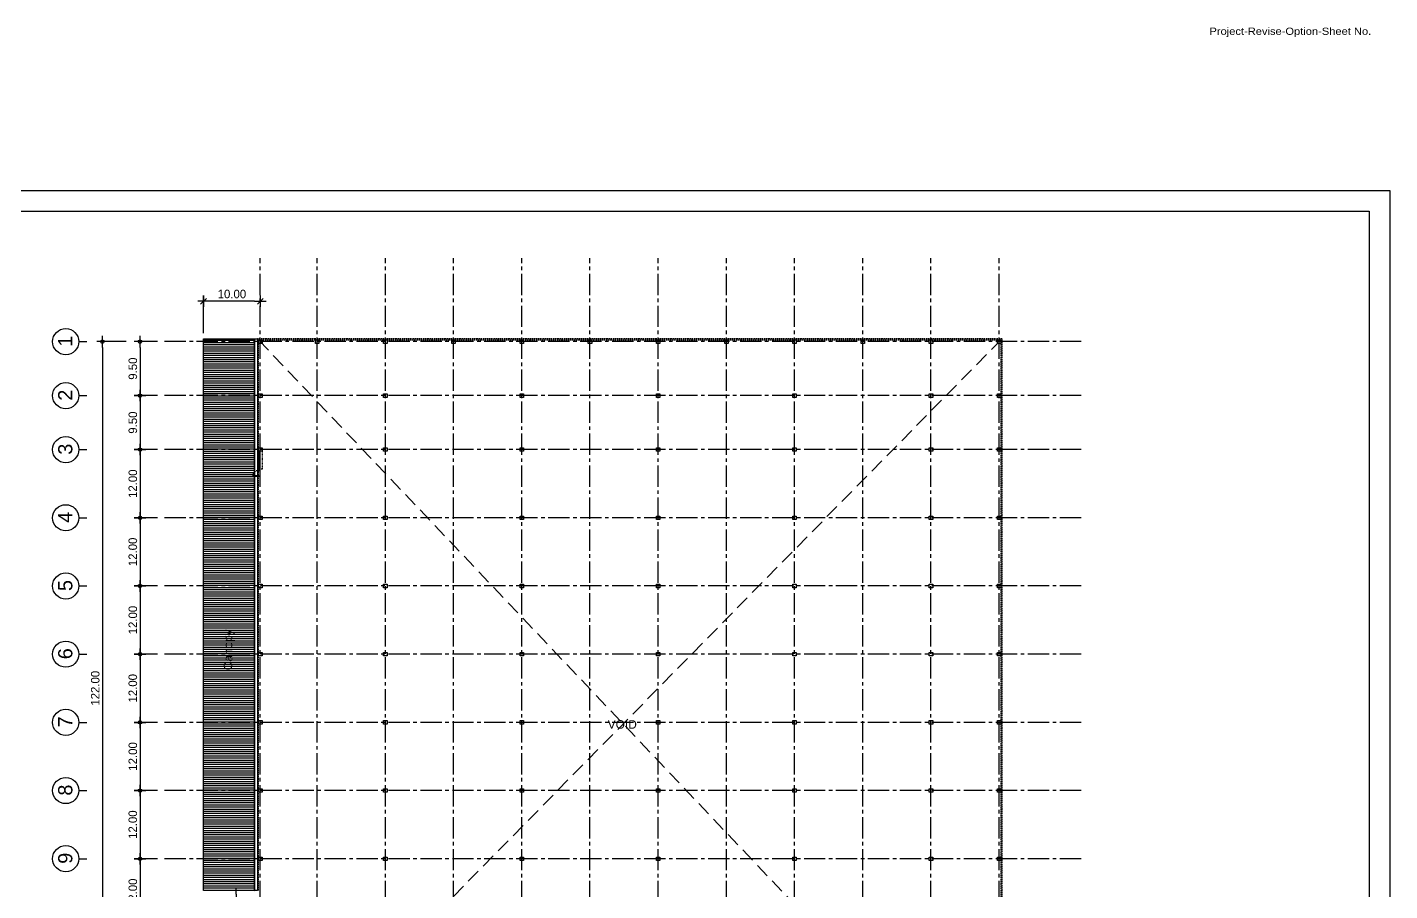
# Model space of a CAD drawing. Extents: x 692141 to 693595, y 1492301 to 1494225.
# Drawn here: x 692340.2 to 692579.9, y 1493248.1 to 1493400 of the extents above; entities that cross this region are included whole.
import ezdxf
from ezdxf.enums import TextEntityAlignment as Align

# ---------------------------------------------------------------- set-up
doc = ezdxf.new("R2010")
doc.units = 0
doc.header["$MEASUREMENT"] = 0
for name, pattern in [('CENTER', [2, 1.25, -0.25, 0.25, -0.25]), ('CENTER2', [1.125, 0.75, -0.125, 0.125, -0.125]), ('HIDDEN', [0.375, 0.25, -0.125])]:
    doc.linetypes.add(name, pattern=pattern)
for name, color, linetype in [('A-COLUMN', 3, 'Continuous'), ('A-dimension', 1, 'Continuous'), ('A-DOOR', 2, 'Continuous'), ('A-WALL', 2, 'Continuous'), ('Arrow dim', 2, 'Continuous'), ('Arrow dim2', 1, 'Continuous'), ('det1', 2, 'Continuous'), ('Grid', 8, 'CENTER2'), ('HATCH', 8, 'Continuous'), ('Layer1', 1, 'Continuous'), ('Layer8', 8, 'Continuous'), ('T3', 6, 'Continuous')]:
    doc.layers.add(name, color=color, linetype=linetype)
doc.styles.add('ARIAL', font='arial.ttf')
doc.styles.add('MASTER', font='CordiaUPC.ttf')
doc.dimstyles.new('1000-AA', dxfattribs={"dimtxt": 1.5, "dimasz": 1, "dimexe": 1, "dimexo": 1, "dimgap": 0.5, "dimtad": 1, "dimzin": 0, "dimdsep": 46, "dimtxsty": 'MASTER', "dimblk": 'J-02', "dimcen": 0.09, "dimdle": 1, "dimclrd": 1, "dimclre": 8, "dimclrt": 3, "dimadec": 0, "dimazin": 0, "dimtfac": 1, "dimtix": 1, "dimtmove": 2, "dimatfit": 3, "dimldrblk": 'DOT', "dimfxl": 1, "dimtolj": 1, "dimtzin": 0, "dimarcsym": 0})
doc.dimstyles.new('1000-CC', dxfattribs={"dimtxt": 1.5, "dimasz": 1, "dimexe": 1, "dimexo": 1, "dimgap": 0.5, "dimtad": 1, "dimzin": 0, "dimdsep": 46, "dimtxsty": 'MASTER', "dimblk": 'J-01', "dimcen": 0.09, "dimdle": 1, "dimclrd": 1, "dimclre": 8, "dimclrt": 3, "dimadec": 0, "dimazin": 0, "dimtfac": 1, "dimtix": 1, "dimtmove": 2, "dimatfit": 3, "dimldrblk": 'DOT', "dimfxl": 1, "dimtolj": 1, "dimtzin": 0, "dimarcsym": 0})

# ---------------------------------------------------------------- blocks, each defined once
blk = doc.blocks.new('A$C55066696')
at = {"layer": 'HATCH'}
h = blk.add_hatch(dxfattribs=at)
h.set_pattern_fill('AR-CONC', color=256, scale=0.0005, style=0)
h.set_pattern_definition([(80, (0.54745, 1.05836), (0.082873, 0.0386443), [0.009525, -0.104775]), (25, (0.54745, 1.05836), (-0.063025, 0.073919), [0.00762, -0.08382]), (130.451, (0.554356, 1.06158), (0.019849, 0.1125634), [0.008095, -0.089045]), (76.184, (0.53475, 1.08036), (0.127891, 0.049565), [0.014287, -0.157163]), (126.636, (0.54541, 1.08449), (0.040943, 0.16649), [0.012143, -0.133568]), (21.184, (0.53475, 1.08036), (0.040943, 0.16649), [0.01143, -0.12573]), (51, (0.54892, 1.08121), (0.0912175, -0.0063785), [0.009525, -0.104775]), (356, (0.54892, 1.08121), (-0.019286, 0.095206), [0.00762, -0.08382]), (101.4514, (0.55652, 1.08068), (0.0719313, 0.088828), [0.008095, -0.089045]), (67.5, (0.54745, 1.05836), (-0.01980136, 0.03738556), [0, -0.082804, 0, -0.08509, 0, -0.0841375]), (37.5, (0.54745, 1.05836), (0.0038886, 0.0600844), [0, -0.048514, 0, -0.080899, 0, -0.0320675]), (357.5, (0.522923, 1.0442), (0.0601446, 0.031417), [0, -0.03175, 0, -0.09906, 0, -0.131445]), (347.5, (0.511924, 1.03785), (0.0577852, 0.0480423), [0, -0.041275, 0, -0.065786, 0, -0.093345])])
h.paths.add_polyline_path([(-0.07, 0.07), (-0.07, -0.07), (0.07, -0.07), (0.07, 0.07)])
at = {"layer": 'A-COLUMN', "color": 8}
for p, q in [((0.02, 0), (-0.02, 0)), ((0, -0.02), (0, 0.02))]:
    blk.add_line(p, q, dxfattribs=at)
blk.add_lwpolyline([(-0.1, 0.1), (0.1, 0.1), (0.1, -0.1), (-0.1, -0.1), (-0.1, 0.1)], dxfattribs=at)
at = {"layer": 'A-COLUMN'}
blk.add_lwpolyline([(-0.07, 0.07), (0.07, 0.07), (0.07, -0.07), (-0.07, -0.07)], close=True, dxfattribs=at)
blk = doc.blocks.new('A$C633715D6')
at = {"layer": 'A-DOOR'}
for points in [[(-0.25, -0.5), (-0.3, -0.5), (-0.3, -0.6), (-0.25, -0.6)], [(0.75, -1.6), (0.75, -0.6), (0.72, -0.6), (0.72, -1.6)], [(0.8, -0.5), (0.75, -0.5), (0.75, -0.6), (0.8, -0.6)]]:
    blk.add_lwpolyline(points, close=True, dxfattribs=at)
at = {"layer": 'A-DOOR', "color": 8, "linetype": 'CENTER', "ltscale": 0.2}
blk.add_arc((0.78, -0.59), 1.03, 180.6275, 280.4474, dxfattribs=at)
blk = doc.blocks.new('d6')
at = {"layer": 'A-DOOR', "color": 8, "linetype": 'HIDDEN', "lineweight": 0, "ltscale": 0.025}
blk.add_line((1.3, -0.1), (4.4, -0.1), dxfattribs=at)
at = {"layer": 'A-DOOR', "linetype": 'HIDDEN', "ltscale": 0.5}
blk.add_line((4.35, -0.05), (1.35, -0.05), dxfattribs=at)
at = {"layer": 'A-DOOR', "color": 1, "linetype": 'HIDDEN', "ltscale": 0.5}
blk.add_lwpolyline([(4.4, 0.6), (4.4, 0.1), (1.3, 0.1), (1.3, 0.6)], close=True, dxfattribs=at)
at = {"layer": 'A-DOOR', "linetype": 'Continuous'}
for points in [[(1.35, 0), (1.3, 0), (1.3, 0.1), (1.35, 0.1)], [(1.35, 0), (1.3, 0), (1.3, 0.1), (1.35, 0.1)], [(4.4, 0), (4.35, 0), (4.35, 0.1), (4.4, 0.1)]]:
    blk.add_lwpolyline(points, close=True, dxfattribs=at)
at = {"layer": 'A-DOOR', "color": 1, "linetype": 'Continuous'}
blk.add_lwpolyline([(4.35, 0.1), (1.35, 0.1), (1.35, 0), (4.35, 0)], close=True, dxfattribs=at)
at = {"layer": 'A-COLUMN', "xscale": -1}
blk.add_blockref('A$C55066696', (1.2, 0), dxfattribs=at)
at = {"layer": 'A-DOOR', "linetype": 'Continuous', "lineweight": 0, "xscale": -1}
blk.add_blockref('A$C633715D6', (0.8, 0.5), dxfattribs=at)
blk = doc.blocks.new('J-02')
at = {"layer": 'Arrow dim'}
blk.add_line((-0.5, -0.5), (0.5, 0.5), dxfattribs=at)
at = {"layer": 'Arrow dim2'}
for p, q in [((-1, 0), (1, 0)), ((0, -1), (0, 1))]:
    blk.add_line(p, q, dxfattribs=at)
blk = doc.blocks.new('*D59')
at = {"layer": 'A-DOOR', "color": 8, "lineweight": -2, "transparency": 16777216}
for p, q in [((692371.19, 1493346.21), (692371.19, 1493352.8)), ((692381.19, 1493351.68), (692381.19, 1493352.8))]:
    blk.add_line(p, q, dxfattribs=at)
at = {"layer": 'A-DOOR', "color": 1, "lineweight": -2, "transparency": 16777216}
blk.add_line((692380.19, 1493351.8), (692372.19, 1493351.8), dxfattribs=at)
at = {"layer": 'Defpoints', "color": 0, "transparency": 16777216}
for p in [(692371.19, 1493351.8), (692381.19, 1493350.68), (692371.19, 1493345.21)]:
    blk.add_point(p, dxfattribs=at)
at = {"layer": 'A-DOOR', "color": 1, "lineweight": -2, "transparency": 16777216, "rotation": 180}
blk.add_blockref('J-02', (692371.19, 1493351.8), dxfattribs=at)
at = {"layer": 'A-DOOR', "color": 1, "lineweight": -2, "transparency": 16777216}
blk.add_blockref('J-02', (692381.19, 1493351.8), dxfattribs=at)
at = {"layer": 'A-DOOR', "color": 3, "transparency": 16777216, "insert": (692376.19, 1493353.07), "char_height": 1.5, "attachment_point": 5, "style": 'MASTER'}
blk.add_mtext('\\A1;10.00', dxfattribs=at)
blk = doc.blocks.new('_Dot')
at = {"color": 0, "linetype": 'ByBlock', "lineweight": -2}
blk.add_line((-0.5, 0), (-1, 0), dxfattribs=at)
at = {"color": 0, "linetype": 'ByBlock', "const_width": 0.5}
blk.add_lwpolyline([(-0.25, 0, 1), (0.25, 0, 1)], format="xyb", close=True, dxfattribs=at)
blk = doc.blocks.new('J-01')
at = {"layer": 'Arrow dim'}
blk.add_circle((0, 0), 0.3, dxfattribs=at)
at = {"layer": 'Arrow dim2'}
for p, q in [((-1, 0), (1, 0)), ((0, -1), (0, 1))]:
    blk.add_line(p, q, dxfattribs=at)
blk = doc.blocks.new('*D279')
at = {"layer": 'A-dimension', "color": 8, "lineweight": -2, "transparency": 16777216}
for p, q in [((692363.12, 1493344.69), (692359.02, 1493344.69)), ((692363.12, 1493335.19), (692359.02, 1493335.19))]:
    blk.add_line(p, q, dxfattribs=at)
at = {"layer": 'A-dimension', "color": 1, "lineweight": -2, "transparency": 16777216}
blk.add_line((692360.02, 1493343.69), (692360.02, 1493336.19), dxfattribs=at)
at = {"layer": 'Defpoints', "color": 0, "transparency": 16777216}
for p in [(692364.12, 1493344.69), (692360.02, 1493335.19), (692364.12, 1493335.19)]:
    blk.add_point(p, dxfattribs=at)
at = {"layer": 'A-dimension', "color": 1, "lineweight": -2, "transparency": 16777216}
for p, rotation in [((692360.02, 1493344.69), 90), ((692360.02, 1493335.19), 270)]:
    blk.add_blockref('J-01', p, dxfattribs=dict(at, rotation=rotation))
at = {"layer": 'A-dimension', "color": 3, "transparency": 16777216, "insert": (692358.76, 1493339.94), "char_height": 1.5, "attachment_point": 5, "rotation": 90, "style": 'MASTER'}
blk.add_mtext('\\A1;9.50', dxfattribs=at)
blk = doc.blocks.new('*D280')
at = {"layer": 'A-dimension', "color": 8, "lineweight": -2, "transparency": 16777216}
for p, q in [((692357.57, 1493344.69), (692352.41, 1493344.69)), ((692358.02, 1493222.69), (692352.41, 1493222.69))]:
    blk.add_line(p, q, dxfattribs=at)
at = {"layer": 'A-dimension', "color": 1, "lineweight": -2, "transparency": 16777216}
blk.add_line((692353.41, 1493343.69), (692353.41, 1493223.69), dxfattribs=at)
at = {"layer": 'Defpoints', "color": 0, "transparency": 16777216}
for p in [(692358.57, 1493344.69), (692353.41, 1493222.69), (692359.02, 1493222.69)]:
    blk.add_point(p, dxfattribs=at)
at = {"layer": 'A-dimension', "color": 1, "lineweight": -2, "transparency": 16777216}
for p, rotation in [((692353.41, 1493344.69), 90), ((692353.41, 1493222.69), 270)]:
    blk.add_blockref('J-01', p, dxfattribs=dict(at, rotation=rotation))
at = {"layer": 'A-dimension', "color": 3, "transparency": 16777216, "insert": (692352.15, 1493283.69), "char_height": 1.5, "attachment_point": 5, "rotation": 90, "style": 'MASTER'}
blk.add_mtext('\\A1;122.00', dxfattribs=at)
blk = doc.blocks.new('*D281')
at = {"layer": 'A-dimension', "color": 8, "lineweight": -2, "transparency": 16777216}
for p, q in [((692363.12, 1493335.19), (692359.02, 1493335.19)), ((692363.12, 1493325.69), (692359.02, 1493325.69))]:
    blk.add_line(p, q, dxfattribs=at)
at = {"layer": 'A-dimension', "color": 1, "lineweight": -2, "transparency": 16777216}
blk.add_line((692360.02, 1493334.19), (692360.02, 1493326.69), dxfattribs=at)
at = {"layer": 'Defpoints', "color": 0, "transparency": 16777216}
for p in [(692364.12, 1493335.19), (692360.02, 1493325.69), (692364.12, 1493325.69)]:
    blk.add_point(p, dxfattribs=at)
at = {"layer": 'A-dimension', "color": 1, "lineweight": -2, "transparency": 16777216}
for p, rotation in [((692360.02, 1493335.19), 90), ((692360.02, 1493325.69), 270)]:
    blk.add_blockref('J-01', p, dxfattribs=dict(at, rotation=rotation))
at = {"layer": 'A-dimension', "color": 3, "transparency": 16777216, "insert": (692358.76, 1493330.44), "char_height": 1.5, "attachment_point": 5, "rotation": 90, "style": 'MASTER'}
blk.add_mtext('\\A1;9.50', dxfattribs=at)
blk = doc.blocks.new('*D282')
at = {"layer": 'A-dimension', "color": 8, "lineweight": -2, "transparency": 16777216}
for p, q in [((692363.12, 1493325.69), (692359.02, 1493325.69)), ((692363.12, 1493313.69), (692359.02, 1493313.69))]:
    blk.add_line(p, q, dxfattribs=at)
at = {"layer": 'A-dimension', "color": 1, "lineweight": -2, "transparency": 16777216}
blk.add_line((692360.02, 1493324.69), (692360.02, 1493314.69), dxfattribs=at)
at = {"layer": 'Defpoints', "color": 0, "transparency": 16777216}
for p in [(692364.12, 1493325.69), (692360.02, 1493313.69), (692364.12, 1493313.69)]:
    blk.add_point(p, dxfattribs=at)
at = {"layer": 'A-dimension', "color": 1, "lineweight": -2, "transparency": 16777216}
for p, rotation in [((692360.02, 1493325.69), 90), ((692360.02, 1493313.69), 270)]:
    blk.add_blockref('J-01', p, dxfattribs=dict(at, rotation=rotation))
at = {"layer": 'A-dimension', "color": 3, "transparency": 16777216, "insert": (692358.76, 1493319.69), "char_height": 1.5, "attachment_point": 5, "rotation": 90, "style": 'MASTER'}
blk.add_mtext('\\A1;12.00', dxfattribs=at)
blk = doc.blocks.new('*D283')
at = {"layer": 'A-dimension', "color": 8, "lineweight": -2, "transparency": 16777216}
for p, q in [((692363.12, 1493313.69), (692359.02, 1493313.69)), ((692363.12, 1493301.69), (692359.02, 1493301.69))]:
    blk.add_line(p, q, dxfattribs=at)
at = {"layer": 'A-dimension', "color": 1, "lineweight": -2, "transparency": 16777216}
blk.add_line((692360.02, 1493312.69), (692360.02, 1493302.69), dxfattribs=at)
at = {"layer": 'Defpoints', "color": 0, "transparency": 16777216}
for p in [(692364.12, 1493313.69), (692360.02, 1493301.69), (692364.12, 1493301.69)]:
    blk.add_point(p, dxfattribs=at)
at = {"layer": 'A-dimension', "color": 1, "lineweight": -2, "transparency": 16777216}
for p, rotation in [((692360.02, 1493313.69), 90), ((692360.02, 1493301.69), 270)]:
    blk.add_blockref('J-01', p, dxfattribs=dict(at, rotation=rotation))
at = {"layer": 'A-dimension', "color": 3, "transparency": 16777216, "insert": (692358.76, 1493307.69), "char_height": 1.5, "attachment_point": 5, "rotation": 90, "style": 'MASTER'}
blk.add_mtext('\\A1;12.00', dxfattribs=at)
blk = doc.blocks.new('*D284')
at = {"layer": 'A-dimension', "color": 8, "lineweight": -2, "transparency": 16777216}
for p, q in [((692363.12, 1493301.69), (692359.02, 1493301.69)), ((692363.12, 1493289.69), (692359.02, 1493289.69))]:
    blk.add_line(p, q, dxfattribs=at)
at = {"layer": 'A-dimension', "color": 1, "lineweight": -2, "transparency": 16777216}
blk.add_line((692360.02, 1493300.69), (692360.02, 1493290.69), dxfattribs=at)
at = {"layer": 'Defpoints', "color": 0, "transparency": 16777216}
for p in [(692364.12, 1493301.69), (692360.02, 1493289.69), (692364.12, 1493289.69)]:
    blk.add_point(p, dxfattribs=at)
at = {"layer": 'A-dimension', "color": 1, "lineweight": -2, "transparency": 16777216}
for p, rotation in [((692360.02, 1493301.69), 90), ((692360.02, 1493289.69), 270)]:
    blk.add_blockref('J-01', p, dxfattribs=dict(at, rotation=rotation))
at = {"layer": 'A-dimension', "color": 3, "transparency": 16777216, "insert": (692358.76, 1493295.69), "char_height": 1.5, "attachment_point": 5, "rotation": 90, "style": 'MASTER'}
blk.add_mtext('\\A1;12.00', dxfattribs=at)
blk = doc.blocks.new('*D285')
at = {"layer": 'A-dimension', "color": 8, "lineweight": -2, "transparency": 16777216}
for p, q in [((692363.12, 1493289.69), (692359.02, 1493289.69)), ((692363.12, 1493277.69), (692359.02, 1493277.69))]:
    blk.add_line(p, q, dxfattribs=at)
at = {"layer": 'A-dimension', "color": 1, "lineweight": -2, "transparency": 16777216}
blk.add_line((692360.02, 1493288.69), (692360.02, 1493278.69), dxfattribs=at)
at = {"layer": 'Defpoints', "color": 0, "transparency": 16777216}
for p in [(692364.12, 1493289.69), (692360.02, 1493277.69), (692364.12, 1493277.69)]:
    blk.add_point(p, dxfattribs=at)
at = {"layer": 'A-dimension', "color": 1, "lineweight": -2, "transparency": 16777216}
for p, rotation in [((692360.02, 1493289.69), 90), ((692360.02, 1493277.69), 270)]:
    blk.add_blockref('J-01', p, dxfattribs=dict(at, rotation=rotation))
at = {"layer": 'A-dimension', "color": 3, "transparency": 16777216, "insert": (692358.76, 1493283.69), "char_height": 1.5, "attachment_point": 5, "rotation": 90, "style": 'MASTER'}
blk.add_mtext('\\A1;12.00', dxfattribs=at)
blk = doc.blocks.new('*D286')
at = {"layer": 'A-dimension', "color": 8, "lineweight": -2, "transparency": 16777216}
for p, q in [((692363.12, 1493277.69), (692359.02, 1493277.69)), ((692363.12, 1493265.69), (692359.02, 1493265.69))]:
    blk.add_line(p, q, dxfattribs=at)
at = {"layer": 'A-dimension', "color": 1, "lineweight": -2, "transparency": 16777216}
blk.add_line((692360.02, 1493276.69), (692360.02, 1493266.69), dxfattribs=at)
at = {"layer": 'Defpoints', "color": 0, "transparency": 16777216}
for p in [(692364.12, 1493277.69), (692360.02, 1493265.69), (692364.12, 1493265.69)]:
    blk.add_point(p, dxfattribs=at)
at = {"layer": 'A-dimension', "color": 1, "lineweight": -2, "transparency": 16777216}
for p, rotation in [((692360.02, 1493277.69), 90), ((692360.02, 1493265.69), 270)]:
    blk.add_blockref('J-01', p, dxfattribs=dict(at, rotation=rotation))
at = {"layer": 'A-dimension', "color": 3, "transparency": 16777216, "insert": (692358.76, 1493271.69), "char_height": 1.5, "attachment_point": 5, "rotation": 90, "style": 'MASTER'}
blk.add_mtext('\\A1;12.00', dxfattribs=at)
blk = doc.blocks.new('*D287')
at = {"layer": 'A-dimension', "color": 8, "lineweight": -2, "transparency": 16777216}
for p, q in [((692363.12, 1493265.69), (692359.02, 1493265.69)), ((692363.12, 1493253.69), (692359.02, 1493253.69))]:
    blk.add_line(p, q, dxfattribs=at)
at = {"layer": 'A-dimension', "color": 1, "lineweight": -2, "transparency": 16777216}
blk.add_line((692360.02, 1493264.69), (692360.02, 1493254.69), dxfattribs=at)
at = {"layer": 'Defpoints', "color": 0, "transparency": 16777216}
for p in [(692364.12, 1493265.69), (692360.02, 1493253.69), (692364.12, 1493253.69)]:
    blk.add_point(p, dxfattribs=at)
at = {"layer": 'A-dimension', "color": 1, "lineweight": -2, "transparency": 16777216}
for p, rotation in [((692360.02, 1493265.69), 90), ((692360.02, 1493253.69), 270)]:
    blk.add_blockref('J-01', p, dxfattribs=dict(at, rotation=rotation))
at = {"layer": 'A-dimension', "color": 3, "transparency": 16777216, "insert": (692358.76, 1493259.69), "char_height": 1.5, "attachment_point": 5, "rotation": 90, "style": 'MASTER'}
blk.add_mtext('\\A1;12.00', dxfattribs=at)
blk = doc.blocks.new('*D288')
at = {"layer": 'A-dimension', "color": 8, "lineweight": -2, "transparency": 16777216}
for p, q in [((692363.12, 1493253.69), (692359.02, 1493253.69)), ((692363.12, 1493241.69), (692359.02, 1493241.69))]:
    blk.add_line(p, q, dxfattribs=at)
at = {"layer": 'A-dimension', "color": 1, "lineweight": -2, "transparency": 16777216}
blk.add_line((692360.02, 1493252.69), (692360.02, 1493242.69), dxfattribs=at)
at = {"layer": 'Defpoints', "color": 0, "transparency": 16777216}
for p in [(692364.12, 1493253.69), (692360.02, 1493241.69), (692364.12, 1493241.69)]:
    blk.add_point(p, dxfattribs=at)
at = {"layer": 'A-dimension', "color": 1, "lineweight": -2, "transparency": 16777216}
for p, rotation in [((692360.02, 1493253.69), 90), ((692360.02, 1493241.69), 270)]:
    blk.add_blockref('J-01', p, dxfattribs=dict(at, rotation=rotation))
at = {"layer": 'A-dimension', "color": 3, "transparency": 16777216, "insert": (692358.76, 1493247.69), "char_height": 1.5, "attachment_point": 5, "rotation": 90, "style": 'MASTER'}
blk.add_mtext('\\A1;12.00', dxfattribs=at)
blk = doc.blocks.new('*D839')
at = {"layer": 'A-dimension', "color": 1, "lineweight": -2, "transparency": 16777216}
for p, q in [((692376.91, 1493247.44), (692376.91, 1493248.44)), ((692376.91, 1493241.69), (692376.91, 1493246.44)), ((692376.91, 1493240.69), (692376.91, 1493239.69))]:
    blk.add_line(p, q, dxfattribs=at)
at = {"layer": 'A-dimension', "color": 8, "lineweight": -2, "transparency": 16777216}
for p, q in [((692378.04, 1493246.44), (692375.91, 1493246.44)), ((692378.04, 1493241.69), (692375.91, 1493241.69))]:
    blk.add_line(p, q, dxfattribs=at)
at = {"layer": 'Defpoints', "color": 0, "transparency": 16777216}
for p in [(692376.91, 1493246.44), (692379.04, 1493246.44), (692379.04, 1493241.69)]:
    blk.add_point(p, dxfattribs=at)
at = {"layer": 'A-dimension', "color": 1, "lineweight": -2, "transparency": 16777216}
for p, rotation in [((692376.91, 1493246.44), 270), ((692376.91, 1493241.69), 90)]:
    blk.add_blockref('J-01', p, dxfattribs=dict(at, rotation=rotation))
at = {"layer": 'A-dimension', "color": 3, "transparency": 16777216, "insert": (692375.65, 1493244.06), "char_height": 1.5, "attachment_point": 5, "rotation": 90, "style": 'MASTER'}
blk.add_mtext('\\A1;4.75', dxfattribs=at)

msp = doc.modelspace()

# ---------------------------------------------------------------- hatches: boundary and pattern name
at = {"layer": 'HATCH', "transparency": 33554595}
h = msp.add_hatch(dxfattribs=at)
h.set_pattern_fill('ANSI31', color=256, scale=3, angle=135)
h.set_pattern_definition([(180, (691.4997, 0.43176), (-3e-17, -0.375), [])])
h.paths.add_polyline_path([(692380.189, 1493248.065), (692371.189, 1493248.115), (692371.189, 1493345.215), (692380.187, 1493345.165)])

# ---------------------------------------------------------------- linework, layer by layer
at = {"layer": 'A-COLUMN'}
for points in [[(692380.889, 1493344.99), (692381.489, 1493344.99), (692381.489, 1493344.39), (692380.889, 1493344.39)], [(692390.889, 1493344.99), (692391.489, 1493344.99), (692391.489, 1493344.39), (692390.889, 1493344.39)], [(692402.889, 1493344.99), (692403.489, 1493344.99), (692403.489, 1493344.39), (692402.889, 1493344.39)], [(692414.889, 1493344.99), (692415.489, 1493344.99), (692415.489, 1493344.39), (692414.889, 1493344.39)], [(692426.889, 1493344.99), (692427.489, 1493344.99), (692427.489, 1493344.39), (692426.889, 1493344.39)], [(692438.889, 1493344.99), (692439.489, 1493344.99), (692439.489, 1493344.39), (692438.889, 1493344.39)], [(692450.889, 1493344.99), (692451.489, 1493344.99), (692451.489, 1493344.39), (692450.889, 1493344.39)], [(692462.889, 1493344.99), (692463.489, 1493344.99), (692463.489, 1493344.39), (692462.889, 1493344.39)], [(692474.889, 1493344.99), (692475.489, 1493344.99), (692475.489, 1493344.39), (692474.889, 1493344.39)], [(692486.889, 1493344.99), (692487.489, 1493344.99), (692487.489, 1493344.39), (692486.889, 1493344.39)], [(692498.889, 1493344.99), (692499.489, 1493344.99), (692499.489, 1493344.39), (692498.889, 1493344.39)], [(692510.889, 1493344.99), (692511.489, 1493344.99), (692511.489, 1493344.39), (692510.889, 1493344.39)], [(692380.889, 1493335.49), (692381.489, 1493335.49), (692381.489, 1493334.89), (692380.889, 1493334.89)], [(692402.889, 1493335.49), (692403.489, 1493335.49), (692403.489, 1493334.89), (692402.889, 1493334.89)], [(692426.889, 1493335.49), (692427.489, 1493335.49), (692427.489, 1493334.89), (692426.889, 1493334.89)], [(692450.889, 1493335.49), (692451.489, 1493335.49), (692451.489, 1493334.89), (692450.889, 1493334.89)], [(692474.889, 1493335.49), (692475.489, 1493335.49), (692475.489, 1493334.89), (692474.889, 1493334.89)], [(692498.889, 1493335.49), (692499.489, 1493335.49), (692499.489, 1493334.89), (692498.889, 1493334.89)], [(692510.889, 1493335.49), (692511.489, 1493335.49), (692511.489, 1493334.89), (692510.889, 1493334.89)], [(692380.889, 1493325.99), (692381.489, 1493325.99), (692381.489, 1493325.39), (692380.889, 1493325.39)], [(692402.889, 1493325.99), (692403.489, 1493325.99), (692403.489, 1493325.39), (692402.889, 1493325.39)], [(692426.889, 1493325.99), (692427.489, 1493325.99), (692427.489, 1493325.39), (692426.889, 1493325.39)], [(692450.889, 1493325.99), (692451.489, 1493325.99), (692451.489, 1493325.39), (692450.889, 1493325.39)], [(692474.889, 1493325.99), (692475.489, 1493325.99), (692475.489, 1493325.39), (692474.889, 1493325.39)], [(692498.889, 1493325.99), (692499.489, 1493325.99), (692499.489, 1493325.39), (692498.889, 1493325.39)], [(692510.889, 1493325.99), (692511.489, 1493325.99), (692511.489, 1493325.39), (692510.889, 1493325.39)], [(692380.889, 1493313.99), (692381.489, 1493313.99), (692381.489, 1493313.39), (692380.889, 1493313.39)], [(692402.889, 1493313.99), (692403.489, 1493313.99), (692403.489, 1493313.39), (692402.889, 1493313.39)], [(692426.889, 1493313.99), (692427.489, 1493313.99), (692427.489, 1493313.39), (692426.889, 1493313.39)], [(692450.889, 1493313.99), (692451.489, 1493313.99), (692451.489, 1493313.39), (692450.889, 1493313.39)], [(692474.889, 1493313.99), (692475.489, 1493313.99), (692475.489, 1493313.39), (692474.889, 1493313.39)], [(692498.889, 1493313.99), (692499.489, 1493313.99), (692499.489, 1493313.39), (692498.889, 1493313.39)], [(692510.889, 1493313.99), (692511.489, 1493313.99), (692511.489, 1493313.39), (692510.889, 1493313.39)], [(692380.889, 1493301.99), (692381.489, 1493301.99), (692381.489, 1493301.39), (692380.889, 1493301.39)], [(692402.889, 1493301.99), (692403.489, 1493301.99), (692403.489, 1493301.39), (692402.889, 1493301.39)], [(692426.889, 1493301.99), (692427.489, 1493301.99), (692427.489, 1493301.39), (692426.889, 1493301.39)], [(692450.889, 1493301.99), (692451.489, 1493301.99), (692451.489, 1493301.39), (692450.889, 1493301.39)], [(692474.889, 1493301.99), (692475.489, 1493301.99), (692475.489, 1493301.39), (692474.889, 1493301.39)], [(692498.889, 1493301.99), (692499.489, 1493301.99), (692499.489, 1493301.39), (692498.889, 1493301.39)], [(692510.889, 1493301.99), (692511.489, 1493301.99), (692511.489, 1493301.39), (692510.889, 1493301.39)], [(692380.889, 1493289.99), (692381.489, 1493289.99), (692381.489, 1493289.39), (692380.889, 1493289.39)], [(692402.889, 1493289.99), (692403.489, 1493289.99), (692403.489, 1493289.39), (692402.889, 1493289.39)], [(692426.889, 1493289.99), (692427.489, 1493289.99), (692427.489, 1493289.39), (692426.889, 1493289.39)], [(692450.889, 1493289.99), (692451.489, 1493289.99), (692451.489, 1493289.39), (692450.889, 1493289.39)], [(692474.889, 1493289.99), (692475.489, 1493289.99), (692475.489, 1493289.39), (692474.889, 1493289.39)], [(692498.889, 1493289.99), (692499.489, 1493289.99), (692499.489, 1493289.39), (692498.889, 1493289.39)], [(692510.889, 1493289.99), (692511.489, 1493289.99), (692511.489, 1493289.39), (692510.889, 1493289.39)], [(692380.889, 1493277.99), (692381.489, 1493277.99), (692381.489, 1493277.39), (692380.889, 1493277.39)], [(692402.889, 1493277.99), (692403.489, 1493277.99), (692403.489, 1493277.39), (692402.889, 1493277.39)], [(692426.889, 1493277.99), (692427.489, 1493277.99), (692427.489, 1493277.39), (692426.889, 1493277.39)], [(692450.889, 1493277.99), (692451.489, 1493277.99), (692451.489, 1493277.39), (692450.889, 1493277.39)], [(692474.889, 1493277.99), (692475.489, 1493277.99), (692475.489, 1493277.39), (692474.889, 1493277.39)], [(692498.889, 1493277.99), (692499.489, 1493277.99), (692499.489, 1493277.39), (692498.889, 1493277.39)], [(692510.889, 1493277.99), (692511.489, 1493277.99), (692511.489, 1493277.39), (692510.889, 1493277.39)], [(692380.889, 1493265.99), (692381.489, 1493265.99), (692381.489, 1493265.39), (692380.889, 1493265.39)], [(692402.889, 1493265.99), (692403.489, 1493265.99), (692403.489, 1493265.39), (692402.889, 1493265.39)], [(692426.889, 1493265.99), (692427.489, 1493265.99), (692427.489, 1493265.39), (692426.889, 1493265.39)], [(692450.889, 1493265.99), (692451.489, 1493265.99), (692451.489, 1493265.39), (692450.889, 1493265.39)], [(692474.889, 1493265.99), (692475.489, 1493265.99), (692475.489, 1493265.39), (692474.889, 1493265.39)], [(692498.889, 1493265.99), (692499.489, 1493265.99), (692499.489, 1493265.39), (692498.889, 1493265.39)], [(692510.889, 1493265.99), (692511.489, 1493265.99), (692511.489, 1493265.39), (692510.889, 1493265.39)], [(692380.889, 1493253.99), (692381.489, 1493253.99), (692381.489, 1493253.39), (692380.889, 1493253.39)], [(692402.889, 1493253.99), (692403.489, 1493253.99), (692403.489, 1493253.39), (692402.889, 1493253.39)], [(692426.889, 1493253.99), (692427.489, 1493253.99), (692427.489, 1493253.39), (692426.889, 1493253.39)], [(692450.889, 1493253.99), (692451.489, 1493253.99), (692451.489, 1493253.39), (692450.889, 1493253.39)], [(692474.889, 1493253.99), (692475.489, 1493253.99), (692475.489, 1493253.39), (692474.889, 1493253.39)], [(692498.889, 1493253.99), (692499.489, 1493253.99), (692499.489, 1493253.39), (692498.889, 1493253.39)], [(692510.889, 1493253.99), (692511.489, 1493253.99), (692511.489, 1493253.39), (692510.889, 1493253.39)]]:
    msp.add_lwpolyline(points, close=True, dxfattribs=at)
at = {"layer": 'A-WALL'}
for points in [[(692380.189, 1493248.065), (692371.189, 1493248.115), (692371.189, 1493345.215), (692380.187, 1493345.165)], [(692380.689, 1493248.09), (692380.189, 1493248.09), (692380.189, 1493345.19), (692380.689, 1493345.19)]]:
    msp.add_lwpolyline(points, close=True, dxfattribs=at)
at = {"layer": 'det1', "color": 9}
msp.add_lwpolyline([(692272.129, 1493371.274), (692579.909, 1493371.274), (692579.909, 1493155.373), (692272.129, 1493155.373)], close=True, dxfattribs=at)
at = {"layer": 'det1', "color": 8}
msp.add_lwpolyline([(692576.275, 1493159.007), (692275.764, 1493159.007), (692275.764, 1493367.64), (692576.275, 1493367.64)], close=True, dxfattribs=at)
at = {"layer": 'Grid', "ltscale": 5}
for points in [[(692381.189, 1493212.273), (692381.189, 1493359.356)], [(692391.189, 1493212.273), (692391.189, 1493359.356)], [(692403.189, 1493212.273), (692403.189, 1493359.356)], [(692415.189, 1493212.273), (692415.189, 1493359.356)], [(692427.189, 1493212.273), (692427.189, 1493359.356)], [(692439.189, 1493212.273), (692439.189, 1493359.356)], [(692451.189, 1493212.273), (692451.189, 1493359.356)], [(692463.189, 1493212.273), (692463.189, 1493359.356)], [(692475.189, 1493212.273), (692475.189, 1493359.356)], [(692487.189, 1493212.273), (692487.189, 1493359.356)], [(692499.189, 1493212.273), (692499.189, 1493359.356)], [(692511.189, 1493212.273), (692511.189, 1493359.356)], [(692525.6, 1493344.69), (692364.118, 1493344.69)], [(692525.6, 1493335.19), (692364.118, 1493335.19)], [(692525.6, 1493325.69), (692364.118, 1493325.69)], [(692525.6, 1493313.69), (692364.118, 1493313.69)], [(692525.6, 1493301.69), (692364.118, 1493301.69)], [(692525.6, 1493289.69), (692364.118, 1493289.69)], [(692525.6, 1493277.69), (692364.118, 1493277.69)], [(692525.6, 1493265.69), (692364.118, 1493265.69)], [(692525.6, 1493253.69), (692364.118, 1493253.69)]]:
    msp.add_lwpolyline(points, dxfattribs=at)
at = {"layer": 'Layer1'}
for points in [[(692349.249, 1493344.69), (692350.676, 1493344.69)], [(692349.249, 1493335.19), (692350.676, 1493335.19)], [(692349.249, 1493325.69), (692350.676, 1493325.69)], [(692349.249, 1493313.69), (692350.676, 1493313.69)], [(692349.249, 1493301.69), (692350.676, 1493301.69)], [(692349.249, 1493289.69), (692350.676, 1493289.69)], [(692349.249, 1493277.69), (692350.676, 1493277.69)], [(692349.249, 1493265.69), (692350.676, 1493265.69)], [(692349.249, 1493253.69), (692350.676, 1493253.69)]]:
    msp.add_lwpolyline(points, dxfattribs=at)
at = {"layer": 'Layer1', "linetype": 'HIDDEN'}
msp.add_lwpolyline([(692380.889, 1493248.09), (692380.889, 1493344.99), (692511.489, 1493344.99), (692511.489, 1493222.39), (692390.889, 1493222.39), (692390.889, 1493222.54), (692390.689, 1493222.54), (692390.689, 1493222.19), (692511.689, 1493222.19), (692511.689, 1493345.19), (692380.689, 1493345.19), (692380.689, 1493248.09)], dxfattribs=at)
at = {"layer": 'Layer1'}
for centre in [(692346.945, 1493344.69), (692346.945, 1493335.19), (692346.945, 1493325.69), (692346.945, 1493313.69), (692346.945, 1493301.69), (692346.945, 1493289.69), (692346.945, 1493277.69), (692346.945, 1493265.69), (692346.945, 1493253.69)]:
    msp.add_circle(centre, 2.303, dxfattribs=at)
at = {"layer": 'Layer8', "linetype": 'HIDDEN', "ltscale": 10}
for points in [[(692380.889, 1493344.99), (692487.189, 1493232.99)], [(692391.489, 1493222.99), (692510.889, 1493344.39)]]:
    msp.add_lwpolyline(points, dxfattribs=at)

# ---------------------------------------------------------------- block references
at = {"xscale": -1, "rotation": 270}
msp.add_blockref('d6', (692380.989, 1493320.99), dxfattribs=at)

# ---------------------------------------------------------------- texts
at = {"layer": 'Defpoints', "color": 3, "style": 'ARIAL', "width": 1.1}
msp.add_text('Project-Revise-Option-Sheet No.', height=1.27215, dxfattribs=at).set_placement((692562.42, 1493399.323), align=Align.MIDDLE_CENTER)
at = {"layer": 'T3', "linetype": 'Continuous', "lineweight": 0, "style": 'ARIAL'}
for s, height, p in [('1', 2.5, (692346.866, 1493345.739)), ('2', 2.5, (692346.866, 1493336.239)), ('3', 2.5, (692346.866, 1493326.739)), ('4', 2.5, (692346.866, 1493314.739)), ('5', 2.5, (692346.866, 1493302.739)), ('Canopy', 1.5, (692375.503, 1493294.069)), ('6', 2.5, (692346.866, 1493290.739)), ('7', 2.5, (692346.866, 1493278.739)), ('8', 2.5, (692346.866, 1493266.739)), ('9', 2.5, (692346.866, 1493254.739))]:
    msp.add_text(s, height=height, rotation=90, dxfattribs=at).set_placement(p, align=Align.MIDDLE_RIGHT)
msp.add_text('VOID', height=1.5, dxfattribs=at).set_placement((692447.434, 1493277.321), align=Align.MIDDLE_RIGHT)

# ---------------------------------------------------------------- dimensions: what is measured, and where the dimension line sits
at = {"layer": 'A-dimension'}
for base, p1, p2, picture, middle in [((692353.412, 1493222.69), (692358.572, 1493344.69), (692359.018, 1493222.69), '*D280', (692352.15, 1493283.69)), ((692360.018, 1493335.19), (692364.118, 1493344.69), (692364.118, 1493335.19), '*D279', (692358.755, 1493339.94)), ((692360.018, 1493325.69), (692364.118, 1493335.19), (692364.118, 1493325.69), '*D281', (692358.755, 1493330.44)), ((692360.018, 1493313.69), (692364.118, 1493325.69), (692364.118, 1493313.69), '*D282', (692358.755, 1493319.69)), ((692360.018, 1493301.69), (692364.118, 1493313.69), (692364.118, 1493301.69), '*D283', (692358.755, 1493307.69)), ((692360.018, 1493289.69), (692364.118, 1493301.69), (692364.118, 1493289.69), '*D284', (692358.755, 1493295.69)), ((692360.018, 1493277.69), (692364.118, 1493289.69), (692364.118, 1493277.69), '*D285', (692358.755, 1493283.69)), ((692360.018, 1493265.69), (692364.118, 1493277.69), (692364.118, 1493265.69), '*D286', (692358.755, 1493271.69)), ((692360.018, 1493253.69), (692364.118, 1493265.69), (692364.118, 1493253.69), '*D287', (692358.755, 1493259.69)), ((692360.018, 1493241.69), (692364.118, 1493253.69), (692364.118, 1493241.69), '*D288', (692358.755, 1493247.69)), ((692376.908, 1493246.44), (692379.039, 1493241.69), (692379.039, 1493246.44), '*D839', (692375.645, 1493244.065))]:
    dim = msp.add_linear_dim(base=base, p1=p1, p2=p2, angle=90, dimstyle='1000-CC', dxfattribs=at)
    dim.commit()
    dim.dimension.update_dxf_attribs({"geometry": picture, "text_midpoint": middle})
at = {"layer": 'A-DOOR'}
dim = msp.add_linear_dim(base=(692371.189, 1493351.805), p1=(692381.189, 1493350.684), p2=(692371.189, 1493345.215), dimstyle='1000-AA', override={"dimfxl": 0.18}, dxfattribs=at)
dim.commit()
dim.dimension.update_dxf_attribs({"geometry": '*D59', "text_midpoint": (692376.189, 1493353.067)})

doc.saveas('drawing.dxf')
